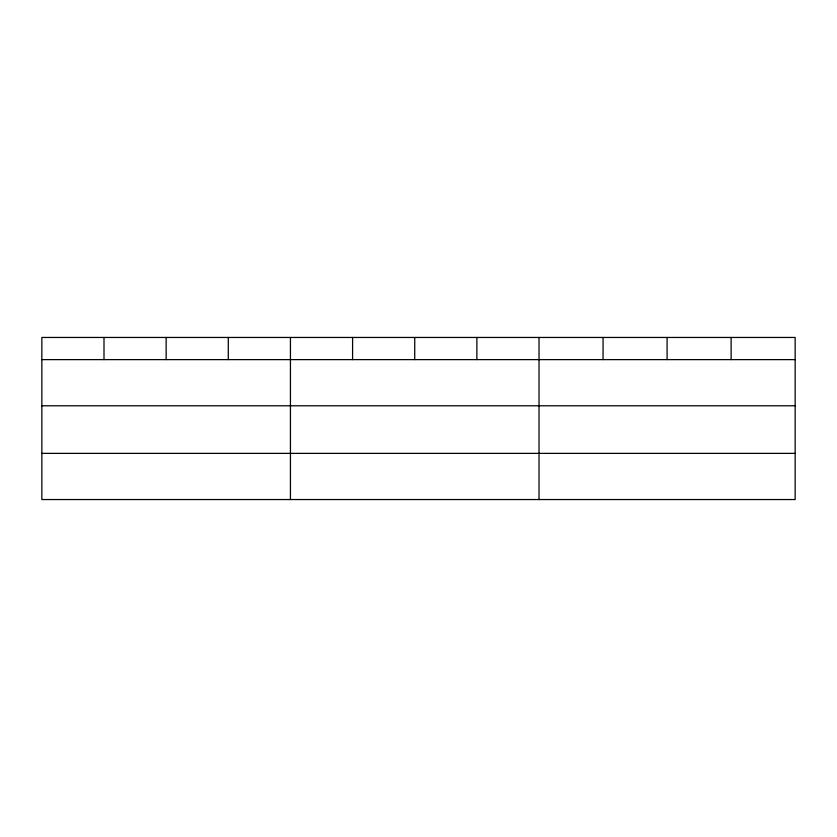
<?xml version="1.0" encoding="UTF-8"?>
<svg xmlns="http://www.w3.org/2000/svg" width="837" height="837" viewBox="0 0 837 837"><rect width="100%" height="100%" fill="white"/><g stroke="black" fill="none" stroke-linecap="round" stroke-linejoin="round"><path stroke-width="1.26" d="M795.15 405.788L795.15 337.457L41.85 337.457L41.85 499.543L795.15 499.543L795.15 405.788L41.85 405.788M41.85 359.617L795.15 359.617M41.85 453.372L795.15 453.372M731.119 337.457L731.119 359.617M667.089 337.457L667.089 359.617M603.058 337.457L603.058 359.617M539.028 337.457L539.028 499.543M476.881 337.457L476.881 359.617M414.733 337.457L414.733 359.617M352.586 337.457L352.586 359.617M290.439 337.457L290.439 499.543M228.292 337.457L228.292 359.617M166.144 337.457L166.144 359.617M103.997 337.457L103.997 359.617"/></g></svg>
